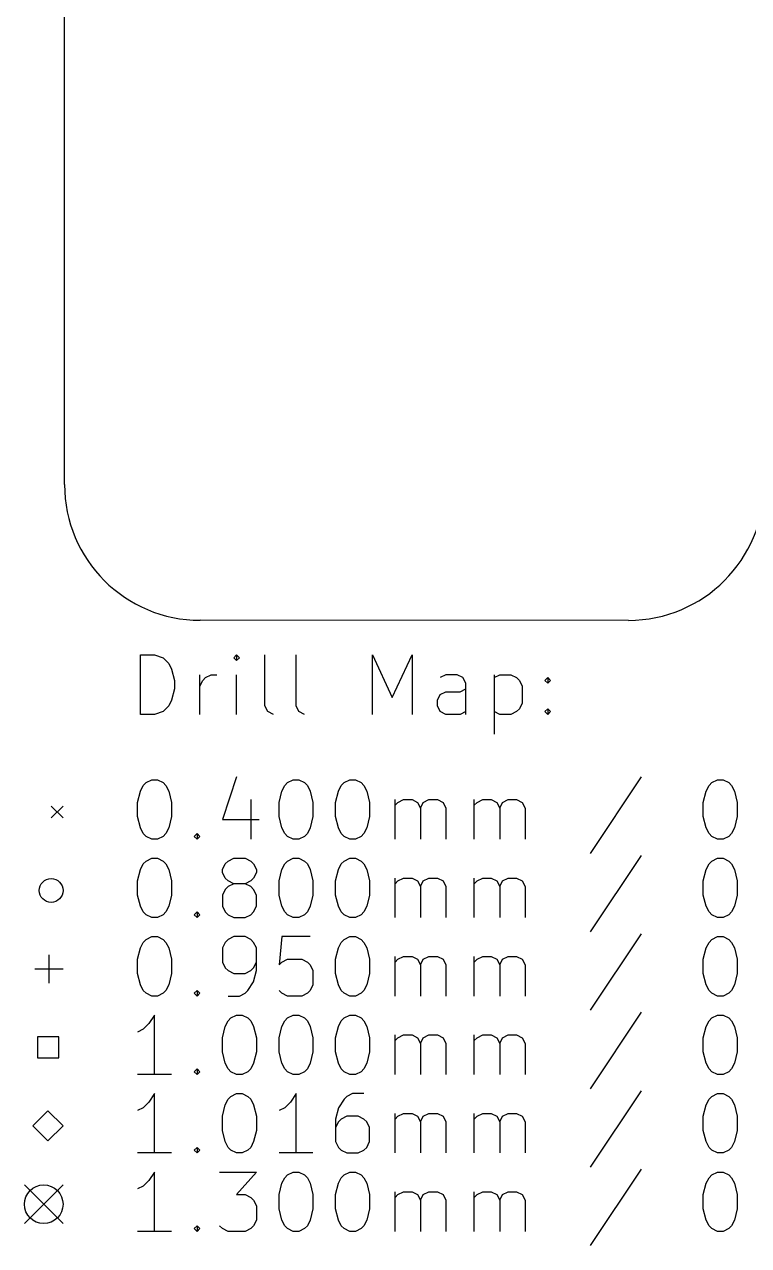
# Model space of a CAD drawing. Extents: x 101 to 200, y -172 to -22.
# Drawn here: x 101.38 to 125.76, y -172.01 to -130.91 of the extents above; entities that cross this region are included whole.
import ezdxf

# ---------------------------------------------------------------- set-up
doc = ezdxf.new("R2010")
doc.units = 0
doc.layers.add('BLACK', color=7, linetype='CONTINUOUS')

msp = doc.modelspace()

# ---------------------------------------------------------------- linework, layer by layer
at = {"layer": 'BLACK', "linetype": 'CONTINUOUS'}
for p, q in [((102.727, -146.395), (102.727, -27.015)), ((121.716, -150.968), (107.299, -150.967)), ((105.285, -154.133), (105.285, -152.133)), ((105.285, -152.133), (105.761, -152.133)), ((105.761, -152.133), (106.047, -152.228)), ((106.047, -152.228), (106.237, -152.419)), ((106.237, -152.419), (106.332, -152.609)), ((108.523, -152.133), (108.428, -152.228)), ((108.428, -152.228), (108.523, -152.324)), ((108.618, -152.228), (108.523, -152.133)), ((108.523, -152.133), (108.523, -152.324)), ((108.523, -152.324), (108.618, -152.228)), ((109.475, -153.847), (109.475, -152.133)), ((110.523, -153.847), (110.523, -152.133)), ((113.094, -154.133), (113.094, -152.133)), ((113.094, -152.133), (113.761, -153.562)), ((113.761, -153.562), (114.428, -152.133)), ((114.428, -152.133), (114.428, -154.133)), ((106.332, -152.609), (106.428, -152.99)), ((107.285, -154.133), (107.285, -152.8)), ((107.475, -152.895), (107.666, -152.8)), ((107.666, -152.8), (107.856, -152.8)), ((108.523, -154.133), (108.523, -152.8)), ((115.57, -152.8), (115.38, -152.895)), ((115.951, -152.8), (115.57, -152.8)), ((116.142, -152.895), (115.951, -152.8)), ((117.19, -152.8), (117.19, -154.8)), ((117.19, -152.895), (117.38, -152.8)), ((117.38, -152.8), (117.761, -152.8)), ((117.761, -152.8), (117.951, -152.895)), ((106.428, -153.276), (106.332, -153.657)), ((106.428, -152.99), (106.428, -153.276)), ((107.285, -153.181), (107.38, -152.99)), ((107.38, -152.99), (107.475, -152.895)), ((116.047, -153.371), (116.237, -153.276)), ((116.237, -153.085), (116.142, -152.895)), ((116.237, -154.133), (116.237, -153.085)), ((117.951, -152.895), (118.047, -152.99)), ((118.047, -152.99), (118.142, -153.181)), ((118.142, -153.181), (118.142, -153.752)), ((118.904, -152.99), (118.999, -152.895)), ((118.999, -153.085), (118.904, -152.99)), ((118.999, -152.895), (119.094, -152.99)), ((118.999, -152.895), (118.999, -153.085)), ((119.094, -152.99), (118.999, -153.085)), ((106.332, -153.657), (106.237, -153.847)), ((115.285, -153.657), (115.38, -153.466)), ((115.285, -153.847), (115.285, -153.657)), ((115.38, -153.466), (115.57, -153.371)), ((115.57, -153.371), (116.047, -153.371)), ((106.047, -154.038), (105.761, -154.133)), ((106.237, -153.847), (106.047, -154.038)), ((109.57, -154.038), (109.475, -153.847)), ((109.761, -154.133), (109.57, -154.038)), ((110.618, -154.038), (110.523, -153.847)), ((110.809, -154.133), (110.618, -154.038)), ((115.38, -154.038), (115.285, -153.847)), ((115.57, -154.133), (115.38, -154.038)), ((116.237, -154.038), (116.047, -154.133)), ((117.38, -154.133), (117.19, -154.038)), ((117.951, -154.038), (117.761, -154.133)), ((118.047, -153.943), (117.951, -154.038)), ((118.142, -153.752), (118.047, -153.943)), ((118.904, -154.038), (118.999, -153.943)), ((118.999, -154.133), (118.904, -154.038)), ((118.999, -153.943), (119.094, -154.038)), ((118.999, -153.943), (118.999, -154.133)), ((119.094, -154.038), (118.999, -154.133)), ((105.761, -154.133), (105.285, -154.133)), ((116.047, -154.133), (115.57, -154.133)), ((117.761, -154.133), (117.38, -154.133)), ((105.285, -156.714), (105.38, -156.524)), ((105.38, -156.524), (105.475, -156.428)), ((105.475, -156.428), (105.666, -156.333)), ((105.666, -156.333), (105.856, -156.333)), ((105.856, -156.333), (106.047, -156.428)), ((106.047, -156.428), (106.142, -156.524)), ((106.142, -156.524), (106.237, -156.714)), ((108.523, -156.238), (108.047, -157.666)), ((110.047, -156.714), (110.142, -156.524)), ((110.142, -156.524), (110.237, -156.428)), ((110.237, -156.428), (110.428, -156.333)), ((110.428, -156.333), (110.618, -156.333)), ((110.618, -156.333), (110.809, -156.428)), ((110.809, -156.428), (110.904, -156.524)), ((110.904, -156.524), (110.999, -156.714)), ((111.951, -156.714), (112.047, -156.524)), ((112.047, -156.524), (112.142, -156.428)), ((112.142, -156.428), (112.332, -156.333)), ((112.332, -156.333), (112.523, -156.333)), ((112.523, -156.333), (112.713, -156.428)), ((112.713, -156.428), (112.809, -156.524)), ((112.809, -156.524), (112.904, -156.714)), ((122.142, -156.238), (120.428, -158.809)), ((124.332, -156.714), (124.428, -156.524)), ((124.428, -156.524), (124.523, -156.428)), ((124.523, -156.428), (124.713, -156.333)), ((124.713, -156.333), (124.904, -156.333)), ((124.904, -156.333), (125.094, -156.428)), ((125.094, -156.428), (125.19, -156.524)), ((125.19, -156.524), (125.285, -156.714)), ((105.19, -157.095), (105.285, -156.714)), ((106.237, -156.714), (106.332, -157.095)), ((109.951, -157.095), (110.047, -156.714)), ((110.999, -156.714), (111.094, -157.095)), ((111.856, -157.095), (111.951, -156.714)), ((112.904, -156.714), (112.999, -157.095)), ((124.237, -157.095), (124.332, -156.714)), ((125.285, -156.714), (125.38, -157.095)), ((102.277, -157.218), (102.677, -157.618)), ((102.677, -157.218), (102.277, -157.618)), ((105.19, -157.571), (105.19, -157.095)), ((106.332, -157.095), (106.332, -157.571)), ((108.999, -157), (108.999, -158.333)), ((109.951, -157.571), (109.951, -157.095)), ((111.094, -157.095), (111.094, -157.571)), ((111.856, -157.571), (111.856, -157.095)), ((112.999, -157.095), (112.999, -157.571)), ((113.856, -158.333), (113.856, -157)), ((113.856, -157.19), (113.951, -157.095)), ((113.951, -157.095), (114.142, -157)), ((114.142, -157), (114.428, -157)), ((114.428, -157), (114.618, -157.095)), ((114.618, -157.095), (114.713, -157.285)), ((114.713, -157.285), (114.809, -157.095)), ((114.713, -157.285), (114.713, -158.333)), ((114.809, -157.095), (114.999, -157)), ((114.999, -157), (115.285, -157)), ((115.285, -157), (115.475, -157.095)), ((115.475, -157.095), (115.57, -157.285)), ((115.57, -157.285), (115.57, -158.333)), ((116.523, -158.333), (116.523, -157)), ((116.523, -157.19), (116.618, -157.095)), ((116.618, -157.095), (116.809, -157)), ((116.809, -157), (117.094, -157)), ((117.094, -157), (117.285, -157.095)), ((117.285, -157.095), (117.38, -157.285)), ((117.38, -157.285), (117.475, -157.095)), ((117.38, -157.285), (117.38, -158.333)), ((117.475, -157.095), (117.666, -157)), ((117.666, -157), (117.951, -157)), ((117.951, -157), (118.142, -157.095)), ((118.142, -157.095), (118.237, -157.285)), ((118.237, -157.285), (118.237, -158.333)), ((124.237, -157.571), (124.237, -157.095)), ((125.38, -157.095), (125.38, -157.571)), ((105.285, -157.952), (105.19, -157.571)), ((106.332, -157.571), (106.237, -157.952)), ((108.047, -157.666), (109.285, -157.666)), ((110.047, -157.952), (109.951, -157.571)), ((111.094, -157.571), (110.999, -157.952)), ((111.951, -157.952), (111.856, -157.571)), ((112.999, -157.571), (112.904, -157.952)), ((124.332, -157.952), (124.237, -157.571)), ((125.38, -157.571), (125.285, -157.952)), ((105.38, -158.143), (105.285, -157.952)), ((105.475, -158.238), (105.38, -158.143)), ((106.142, -158.143), (106.047, -158.238)), ((106.237, -157.952), (106.142, -158.143)), ((107.094, -158.238), (107.19, -158.143)), ((107.19, -158.143), (107.285, -158.238)), ((107.19, -158.143), (107.19, -158.333)), ((110.142, -158.143), (110.047, -157.952)), ((110.237, -158.238), (110.142, -158.143)), ((110.904, -158.143), (110.809, -158.238)), ((110.999, -157.952), (110.904, -158.143)), ((112.047, -158.143), (111.951, -157.952)), ((112.142, -158.238), (112.047, -158.143)), ((112.809, -158.143), (112.713, -158.238)), ((112.904, -157.952), (112.809, -158.143)), ((124.428, -158.143), (124.332, -157.952)), ((124.523, -158.238), (124.428, -158.143)), ((125.19, -158.143), (125.094, -158.238)), ((125.285, -157.952), (125.19, -158.143)), ((105.666, -158.333), (105.475, -158.238)), ((105.856, -158.333), (105.666, -158.333)), ((106.047, -158.238), (105.856, -158.333)), ((107.19, -158.333), (107.094, -158.238)), ((107.285, -158.238), (107.19, -158.333)), ((110.428, -158.333), (110.237, -158.238)), ((110.618, -158.333), (110.428, -158.333)), ((110.809, -158.238), (110.618, -158.333)), ((112.332, -158.333), (112.142, -158.238)), ((112.523, -158.333), (112.332, -158.333)), ((112.713, -158.238), (112.523, -158.333)), ((124.713, -158.333), (124.523, -158.238)), ((124.904, -158.333), (124.713, -158.333)), ((125.094, -158.238), (124.904, -158.333)), ((105.475, -159.068), (105.666, -158.973)), ((105.666, -158.973), (105.856, -158.973)), ((105.856, -158.973), (106.047, -159.068)), ((108.237, -159.068), (108.428, -158.973)), ((108.428, -158.973), (108.809, -158.973)), ((108.809, -158.973), (108.999, -159.068)), ((110.237, -159.068), (110.428, -158.973)), ((110.428, -158.973), (110.618, -158.973)), ((110.618, -158.973), (110.809, -159.068)), ((112.142, -159.068), (112.332, -158.973)), ((112.332, -158.973), (112.523, -158.973)), ((112.523, -158.973), (112.713, -159.068)), ((122.142, -158.878), (120.428, -161.449)), ((124.523, -159.068), (124.713, -158.973)), ((124.713, -158.973), (124.904, -158.973)), ((124.904, -158.973), (125.094, -159.068)), ((105.19, -159.735), (105.285, -159.354)), ((105.285, -159.354), (105.38, -159.164)), ((105.38, -159.164), (105.475, -159.068)), ((106.047, -159.068), (106.142, -159.164)), ((106.142, -159.164), (106.237, -159.354)), ((106.237, -159.354), (106.332, -159.735)), ((108.047, -159.354), (108.142, -159.164)), ((108.047, -159.449), (108.047, -159.354)), ((108.142, -159.64), (108.047, -159.449)), ((108.142, -159.164), (108.237, -159.068)), ((108.999, -159.068), (109.094, -159.164)), ((109.094, -159.164), (109.19, -159.354)), ((109.19, -159.449), (109.094, -159.64)), ((109.19, -159.354), (109.19, -159.449)), ((109.951, -159.735), (110.047, -159.354)), ((110.047, -159.354), (110.142, -159.164)), ((110.142, -159.164), (110.237, -159.068)), ((110.809, -159.068), (110.904, -159.164)), ((110.904, -159.164), (110.999, -159.354)), ((110.999, -159.354), (111.094, -159.735)), ((111.856, -159.735), (111.951, -159.354)), ((111.951, -159.354), (112.047, -159.164)), ((112.047, -159.164), (112.142, -159.068)), ((112.713, -159.068), (112.809, -159.164)), ((112.809, -159.164), (112.904, -159.354)), ((112.904, -159.354), (112.999, -159.735)), ((124.237, -159.735), (124.332, -159.354)), ((124.332, -159.354), (124.428, -159.164)), ((124.428, -159.164), (124.523, -159.068)), ((125.094, -159.068), (125.19, -159.164)), ((125.19, -159.164), (125.285, -159.354)), ((125.285, -159.354), (125.38, -159.735)), ((105.19, -160.211), (105.19, -159.735)), ((106.332, -159.735), (106.332, -160.211)), ((108.237, -159.735), (108.142, -159.64)), ((108.428, -159.83), (108.237, -159.735)), ((108.428, -159.83), (108.237, -159.925)), ((108.809, -159.83), (108.428, -159.83)), ((108.999, -159.735), (108.809, -159.83)), ((108.999, -159.925), (108.809, -159.83)), ((109.094, -159.64), (108.999, -159.735)), ((109.951, -160.211), (109.951, -159.735)), ((111.094, -159.735), (111.094, -160.211)), ((111.856, -160.211), (111.856, -159.735)), ((112.999, -159.735), (112.999, -160.211)), ((113.856, -160.973), (113.856, -159.64)), ((113.856, -159.83), (113.951, -159.735)), ((113.951, -159.735), (114.142, -159.64)), ((114.142, -159.64), (114.428, -159.64)), ((114.428, -159.64), (114.618, -159.735)), ((114.618, -159.735), (114.713, -159.925)), ((114.713, -159.925), (114.809, -159.735)), ((114.809, -159.735), (114.999, -159.64)), ((114.999, -159.64), (115.285, -159.64)), ((115.285, -159.64), (115.475, -159.735)), ((115.475, -159.735), (115.57, -159.925)), ((116.523, -160.973), (116.523, -159.64)), ((116.523, -159.83), (116.618, -159.735)), ((116.618, -159.735), (116.809, -159.64)), ((116.809, -159.64), (117.094, -159.64)), ((117.094, -159.64), (117.285, -159.735)), ((117.285, -159.735), (117.38, -159.925)), ((117.38, -159.925), (117.475, -159.735)), ((117.475, -159.735), (117.666, -159.64)), ((117.666, -159.64), (117.951, -159.64)), ((117.951, -159.64), (118.142, -159.735)), ((118.142, -159.735), (118.237, -159.925)), ((124.237, -160.211), (124.237, -159.735)), ((125.38, -159.735), (125.38, -160.211)), ((105.285, -160.592), (105.19, -160.211)), ((106.332, -160.211), (106.237, -160.592)), ((108.142, -160.021), (108.047, -160.211)), ((108.047, -160.211), (108.047, -160.592)), ((108.237, -159.925), (108.142, -160.021)), ((109.094, -160.021), (108.999, -159.925)), ((109.19, -160.211), (109.094, -160.021)), ((109.19, -160.592), (109.19, -160.211)), ((110.047, -160.592), (109.951, -160.211)), ((111.094, -160.211), (110.999, -160.592)), ((111.951, -160.592), (111.856, -160.211)), ((112.999, -160.211), (112.904, -160.592)), ((114.713, -159.925), (114.713, -160.973)), ((115.57, -159.925), (115.57, -160.973)), ((117.38, -159.925), (117.38, -160.973)), ((118.237, -159.925), (118.237, -160.973)), ((124.332, -160.592), (124.237, -160.211)), ((125.38, -160.211), (125.285, -160.592)), ((105.38, -160.783), (105.285, -160.592)), ((106.237, -160.592), (106.142, -160.783)), ((108.047, -160.592), (108.142, -160.783)), ((109.094, -160.783), (109.19, -160.592)), ((110.142, -160.783), (110.047, -160.592)), ((110.999, -160.592), (110.904, -160.783)), ((112.047, -160.783), (111.951, -160.592)), ((112.904, -160.592), (112.809, -160.783)), ((124.428, -160.783), (124.332, -160.592)), ((125.285, -160.592), (125.19, -160.783)), ((105.475, -160.878), (105.38, -160.783)), ((105.666, -160.973), (105.475, -160.878)), ((105.856, -160.973), (105.666, -160.973)), ((106.047, -160.878), (105.856, -160.973)), ((106.142, -160.783), (106.047, -160.878)), ((107.094, -160.878), (107.19, -160.783)), ((107.19, -160.973), (107.094, -160.878)), ((107.19, -160.783), (107.285, -160.878)), ((107.19, -160.783), (107.19, -160.973)), ((107.285, -160.878), (107.19, -160.973)), ((108.142, -160.783), (108.237, -160.878)), ((108.237, -160.878), (108.428, -160.973)), ((108.428, -160.973), (108.809, -160.973)), ((108.809, -160.973), (108.999, -160.878)), ((108.999, -160.878), (109.094, -160.783)), ((110.237, -160.878), (110.142, -160.783)), ((110.428, -160.973), (110.237, -160.878)), ((110.618, -160.973), (110.428, -160.973)), ((110.809, -160.878), (110.618, -160.973)), ((110.904, -160.783), (110.809, -160.878)), ((112.142, -160.878), (112.047, -160.783)), ((112.332, -160.973), (112.142, -160.878)), ((112.523, -160.973), (112.332, -160.973)), ((112.713, -160.878), (112.523, -160.973)), ((112.809, -160.783), (112.713, -160.878)), ((124.523, -160.878), (124.428, -160.783)), ((124.713, -160.973), (124.523, -160.878)), ((124.904, -160.973), (124.713, -160.973)), ((125.094, -160.878), (124.904, -160.973)), ((125.19, -160.783), (125.094, -160.878)), ((105.285, -161.994), (105.38, -161.804)), ((105.38, -161.804), (105.475, -161.708)), ((105.475, -161.708), (105.666, -161.613)), ((105.666, -161.613), (105.856, -161.613)), ((105.856, -161.613), (106.047, -161.708)), ((106.047, -161.708), (106.142, -161.804)), ((106.142, -161.804), (106.237, -161.994)), ((108.142, -161.804), (108.047, -161.994)), ((108.237, -161.708), (108.142, -161.804)), ((108.428, -161.613), (108.237, -161.708)), ((108.809, -161.613), (108.428, -161.613)), ((108.999, -161.708), (108.809, -161.613)), ((109.094, -161.804), (108.999, -161.708)), ((109.19, -161.994), (109.094, -161.804)), ((110.047, -161.613), (109.951, -162.565)), ((110.999, -161.613), (110.047, -161.613)), ((111.951, -161.994), (112.047, -161.804)), ((112.047, -161.804), (112.142, -161.708)), ((112.142, -161.708), (112.332, -161.613)), ((112.332, -161.613), (112.523, -161.613)), ((112.523, -161.613), (112.713, -161.708)), ((112.713, -161.708), (112.809, -161.804)), ((112.809, -161.804), (112.904, -161.994)), ((122.142, -161.518), (120.428, -164.089)), ((124.332, -161.994), (124.428, -161.804)), ((124.428, -161.804), (124.523, -161.708)), ((124.523, -161.708), (124.713, -161.613)), ((124.713, -161.613), (124.904, -161.613)), ((124.904, -161.613), (125.094, -161.708)), ((125.094, -161.708), (125.19, -161.804)), ((125.19, -161.804), (125.285, -161.994)), ((102.202, -162.223), (102.202, -163.173)), ((105.19, -162.375), (105.285, -161.994)), ((106.237, -161.994), (106.332, -162.375)), ((108.047, -161.994), (108.047, -162.47)), ((109.19, -162.756), (109.19, -161.994)), ((111.856, -162.375), (111.951, -161.994)), ((112.904, -161.994), (112.999, -162.375)), ((113.856, -163.613), (113.856, -162.28)), ((113.951, -162.375), (114.142, -162.28)), ((114.142, -162.28), (114.428, -162.28)), ((114.428, -162.28), (114.618, -162.375)), ((114.809, -162.375), (114.999, -162.28)), ((114.999, -162.28), (115.285, -162.28)), ((115.285, -162.28), (115.475, -162.375)), ((116.523, -163.613), (116.523, -162.28)), ((116.618, -162.375), (116.809, -162.28)), ((116.809, -162.28), (117.094, -162.28)), ((117.094, -162.28), (117.285, -162.375)), ((117.475, -162.375), (117.666, -162.28)), ((117.666, -162.28), (117.951, -162.28)), ((117.951, -162.28), (118.142, -162.375)), ((124.237, -162.375), (124.332, -161.994)), ((125.285, -161.994), (125.38, -162.375)), ((101.727, -162.698), (102.677, -162.698)), ((105.19, -162.851), (105.19, -162.375)), ((106.332, -162.375), (106.332, -162.851)), ((108.047, -162.47), (108.142, -162.661)), ((108.142, -162.661), (108.237, -162.756)), ((108.999, -162.756), (109.094, -162.661)), ((109.094, -162.661), (109.19, -162.47)), ((109.951, -162.565), (110.047, -162.47)), ((110.047, -162.47), (110.237, -162.375)), ((110.237, -162.375), (110.713, -162.375)), ((110.713, -162.375), (110.904, -162.47)), ((110.904, -162.47), (110.999, -162.565)), ((110.999, -162.565), (111.094, -162.756)), ((111.856, -162.851), (111.856, -162.375)), ((112.999, -162.375), (112.999, -162.851)), ((113.856, -162.47), (113.951, -162.375)), ((114.618, -162.375), (114.713, -162.565)), ((114.713, -162.565), (114.809, -162.375)), ((114.713, -162.565), (114.713, -163.613)), ((115.475, -162.375), (115.57, -162.565)), ((115.57, -162.565), (115.57, -163.613)), ((116.523, -162.47), (116.618, -162.375)), ((117.285, -162.375), (117.38, -162.565)), ((117.38, -162.565), (117.475, -162.375)), ((117.38, -162.565), (117.38, -163.613)), ((118.142, -162.375), (118.237, -162.565)), ((118.237, -162.565), (118.237, -163.613)), ((124.237, -162.851), (124.237, -162.375)), ((125.38, -162.375), (125.38, -162.851)), ((105.285, -163.232), (105.19, -162.851)), ((106.332, -162.851), (106.237, -163.232)), ((108.237, -162.756), (108.428, -162.851)), ((108.428, -162.851), (108.809, -162.851)), ((108.809, -162.851), (108.999, -162.756)), ((108.904, -163.423), (109.094, -163.137)), ((109.094, -163.137), (109.19, -162.756)), ((111.094, -162.756), (111.094, -163.232)), ((111.951, -163.232), (111.856, -162.851)), ((112.999, -162.851), (112.904, -163.232)), ((124.332, -163.232), (124.237, -162.851)), ((125.38, -162.851), (125.285, -163.232)), ((105.38, -163.423), (105.285, -163.232)), ((105.475, -163.518), (105.38, -163.423)), ((105.666, -163.613), (105.475, -163.518)), ((106.047, -163.518), (105.856, -163.613)), ((106.142, -163.423), (106.047, -163.518)), ((106.237, -163.232), (106.142, -163.423)), ((107.094, -163.518), (107.19, -163.423)), ((107.19, -163.613), (107.094, -163.518)), ((107.19, -163.423), (107.285, -163.518)), ((107.19, -163.423), (107.19, -163.613)), ((107.285, -163.518), (107.19, -163.613)), ((108.618, -163.613), (108.809, -163.518)), ((108.809, -163.518), (108.904, -163.423)), ((110.047, -163.518), (109.951, -163.423)), ((110.237, -163.613), (110.047, -163.518)), ((110.904, -163.518), (110.713, -163.613)), ((110.999, -163.423), (110.904, -163.518)), ((111.094, -163.232), (110.999, -163.423)), ((112.047, -163.423), (111.951, -163.232)), ((112.142, -163.518), (112.047, -163.423)), ((112.332, -163.613), (112.142, -163.518)), ((112.713, -163.518), (112.523, -163.613)), ((112.809, -163.423), (112.713, -163.518)), ((112.904, -163.232), (112.809, -163.423)), ((124.428, -163.423), (124.332, -163.232)), ((124.523, -163.518), (124.428, -163.423)), ((124.713, -163.613), (124.523, -163.518)), ((125.094, -163.518), (124.904, -163.613)), ((125.19, -163.423), (125.094, -163.518)), ((125.285, -163.232), (125.19, -163.423)), ((105.856, -163.613), (105.666, -163.613)), ((108.237, -163.613), (108.618, -163.613)), ((110.713, -163.613), (110.237, -163.613)), ((112.523, -163.613), (112.332, -163.613)), ((124.904, -163.613), (124.713, -163.613)), ((105.761, -164.253), (105.57, -164.539)), ((105.761, -166.253), (105.761, -164.253)), ((108.237, -164.444), (108.332, -164.348)), ((108.332, -164.348), (108.523, -164.253)), ((108.523, -164.253), (108.713, -164.253)), ((108.713, -164.253), (108.904, -164.348)), ((108.904, -164.348), (108.999, -164.444)), ((110.142, -164.444), (110.237, -164.348)), ((110.237, -164.348), (110.428, -164.253)), ((110.428, -164.253), (110.618, -164.253)), ((110.618, -164.253), (110.809, -164.348)), ((110.809, -164.348), (110.904, -164.444)), ((112.047, -164.444), (112.142, -164.348)), ((112.142, -164.348), (112.332, -164.253)), ((112.332, -164.253), (112.523, -164.253)), ((112.523, -164.253), (112.713, -164.348)), ((112.713, -164.348), (112.809, -164.444)), ((122.142, -164.158), (120.428, -166.729)), ((124.428, -164.444), (124.523, -164.348)), ((124.523, -164.348), (124.713, -164.253)), ((124.713, -164.253), (124.904, -164.253)), ((124.904, -164.253), (125.094, -164.348)), ((125.094, -164.348), (125.19, -164.444)), ((105.38, -164.729), (105.19, -164.825)), ((105.57, -164.539), (105.38, -164.729)), ((108.047, -165.015), (108.142, -164.634)), ((108.142, -164.634), (108.237, -164.444)), ((108.999, -164.444), (109.094, -164.634)), ((109.094, -164.634), (109.19, -165.015)), ((109.951, -165.015), (110.047, -164.634)), ((110.047, -164.634), (110.142, -164.444)), ((110.904, -164.444), (110.999, -164.634)), ((110.999, -164.634), (111.094, -165.015)), ((111.856, -165.015), (111.951, -164.634)), ((111.951, -164.634), (112.047, -164.444)), ((112.809, -164.444), (112.904, -164.634)), ((112.904, -164.634), (112.999, -165.015)), ((124.237, -165.015), (124.332, -164.634)), ((124.332, -164.634), (124.428, -164.444)), ((125.19, -164.444), (125.285, -164.634)), ((125.285, -164.634), (125.38, -165.015)), ((102.531, -164.985), (101.823, -164.985)), ((101.823, -164.985), (101.823, -165.692)), ((102.531, -165.692), (102.531, -164.985)), ((108.047, -165.491), (108.047, -165.015)), ((109.19, -165.015), (109.19, -165.491)), ((109.951, -165.491), (109.951, -165.015)), ((111.094, -165.015), (111.094, -165.491)), ((111.856, -165.491), (111.856, -165.015)), ((112.999, -165.015), (112.999, -165.491)), ((113.856, -166.253), (113.856, -164.92)), ((113.856, -165.11), (113.951, -165.015)), ((113.951, -165.015), (114.142, -164.92)), ((114.142, -164.92), (114.428, -164.92)), ((114.428, -164.92), (114.618, -165.015)), ((114.618, -165.015), (114.713, -165.205)), ((114.713, -165.205), (114.809, -165.015)), ((114.809, -165.015), (114.999, -164.92)), ((114.999, -164.92), (115.285, -164.92)), ((115.285, -164.92), (115.475, -165.015)), ((115.475, -165.015), (115.57, -165.205)), ((116.523, -166.253), (116.523, -164.92)), ((116.523, -165.11), (116.618, -165.015)), ((116.618, -165.015), (116.809, -164.92)), ((116.809, -164.92), (117.094, -164.92)), ((117.094, -164.92), (117.285, -165.015)), ((117.285, -165.015), (117.38, -165.205)), ((117.38, -165.205), (117.475, -165.015)), ((117.475, -165.015), (117.666, -164.92)), ((117.666, -164.92), (117.951, -164.92)), ((117.951, -164.92), (118.142, -165.015)), ((118.142, -165.015), (118.237, -165.205)), ((124.237, -165.491), (124.237, -165.015)), ((125.38, -165.015), (125.38, -165.491)), ((108.142, -165.872), (108.047, -165.491)), ((109.19, -165.491), (109.094, -165.872)), ((110.047, -165.872), (109.951, -165.491)), ((111.094, -165.491), (110.999, -165.872)), ((111.951, -165.872), (111.856, -165.491)), ((112.999, -165.491), (112.904, -165.872)), ((114.713, -165.205), (114.713, -166.253)), ((115.57, -165.205), (115.57, -166.253)), ((117.38, -165.205), (117.38, -166.253)), ((118.237, -165.205), (118.237, -166.253)), ((124.332, -165.872), (124.237, -165.491)), ((125.38, -165.491), (125.285, -165.872)), ((101.823, -165.692), (102.531, -165.692)), ((108.237, -166.063), (108.142, -165.872)), ((109.094, -165.872), (108.999, -166.063)), ((110.142, -166.063), (110.047, -165.872)), ((110.999, -165.872), (110.904, -166.063)), ((112.047, -166.063), (111.951, -165.872)), ((112.904, -165.872), (112.809, -166.063)), ((124.428, -166.063), (124.332, -165.872)), ((125.285, -165.872), (125.19, -166.063)), ((106.332, -166.253), (105.19, -166.253)), ((107.094, -166.158), (107.19, -166.063)), ((107.19, -166.253), (107.094, -166.158)), ((107.19, -166.063), (107.285, -166.158)), ((107.19, -166.063), (107.19, -166.253)), ((107.285, -166.158), (107.19, -166.253)), ((108.332, -166.158), (108.237, -166.063)), ((108.523, -166.253), (108.332, -166.158)), ((108.713, -166.253), (108.523, -166.253)), ((108.904, -166.158), (108.713, -166.253)), ((108.999, -166.063), (108.904, -166.158)), ((110.237, -166.158), (110.142, -166.063)), ((110.428, -166.253), (110.237, -166.158)), ((110.618, -166.253), (110.428, -166.253)), ((110.809, -166.158), (110.618, -166.253)), ((110.904, -166.063), (110.809, -166.158)), ((112.142, -166.158), (112.047, -166.063)), ((112.332, -166.253), (112.142, -166.158)), ((112.523, -166.253), (112.332, -166.253)), ((112.713, -166.158), (112.523, -166.253)), ((112.809, -166.063), (112.713, -166.158)), ((124.523, -166.158), (124.428, -166.063)), ((124.713, -166.253), (124.523, -166.158)), ((124.904, -166.253), (124.713, -166.253)), ((125.094, -166.158), (124.904, -166.253)), ((125.19, -166.063), (125.094, -166.158)), ((122.142, -166.798), (120.428, -169.369)), ((105.57, -167.179), (105.38, -167.369)), ((105.761, -166.893), (105.57, -167.179)), ((105.761, -168.893), (105.761, -166.893)), ((108.142, -167.274), (108.237, -167.084)), ((108.237, -167.084), (108.332, -166.988)), ((108.332, -166.988), (108.523, -166.893)), ((108.523, -166.893), (108.713, -166.893)), ((108.713, -166.893), (108.904, -166.988)), ((108.904, -166.988), (108.999, -167.084)), ((108.999, -167.084), (109.094, -167.274)), ((110.332, -167.179), (110.142, -167.369)), ((110.523, -166.893), (110.332, -167.179)), ((110.523, -168.893), (110.523, -166.893)), ((112.142, -167.084), (111.951, -167.369)), ((112.237, -166.988), (112.142, -167.084)), ((112.428, -166.893), (112.237, -166.988)), ((112.809, -166.893), (112.428, -166.893)), ((124.332, -167.274), (124.428, -167.084)), ((124.428, -167.084), (124.523, -166.988)), ((124.523, -166.988), (124.713, -166.893)), ((124.713, -166.893), (124.904, -166.893)), ((124.904, -166.893), (125.094, -166.988)), ((125.094, -166.988), (125.19, -167.084)), ((125.19, -167.084), (125.285, -167.274)), ((102.169, -167.47), (101.661, -167.978)), ((102.677, -167.978), (102.169, -167.47)), ((105.38, -167.369), (105.19, -167.465)), ((108.047, -167.655), (108.142, -167.274)), ((108.047, -168.131), (108.047, -167.655)), ((109.094, -167.274), (109.19, -167.655)), ((109.19, -167.655), (109.19, -168.131)), ((110.142, -167.369), (109.951, -167.465)), ((111.951, -167.369), (111.856, -167.75)), ((112.237, -167.655), (112.047, -167.75)), ((112.618, -167.655), (112.237, -167.655)), ((112.809, -167.75), (112.618, -167.655)), ((113.856, -168.893), (113.856, -167.56)), ((113.856, -167.75), (113.951, -167.655)), ((113.951, -167.655), (114.142, -167.56)), ((114.142, -167.56), (114.428, -167.56)), ((114.428, -167.56), (114.618, -167.655)), ((114.618, -167.655), (114.713, -167.845)), ((114.713, -167.845), (114.809, -167.655)), ((114.809, -167.655), (114.999, -167.56)), ((114.999, -167.56), (115.285, -167.56)), ((115.285, -167.56), (115.475, -167.655)), ((115.475, -167.655), (115.57, -167.845)), ((116.523, -168.893), (116.523, -167.56)), ((116.523, -167.75), (116.618, -167.655)), ((116.618, -167.655), (116.809, -167.56)), ((116.809, -167.56), (117.094, -167.56)), ((117.094, -167.56), (117.285, -167.655)), ((117.285, -167.655), (117.38, -167.845)), ((117.38, -167.845), (117.475, -167.655)), ((117.475, -167.655), (117.666, -167.56)), ((117.666, -167.56), (117.951, -167.56)), ((117.951, -167.56), (118.142, -167.655)), ((118.142, -167.655), (118.237, -167.845)), ((124.237, -167.655), (124.332, -167.274)), ((124.237, -168.131), (124.237, -167.655)), ((125.285, -167.274), (125.38, -167.655)), ((125.38, -167.655), (125.38, -168.131)), ((101.661, -167.978), (102.169, -168.486)), ((102.169, -168.486), (102.677, -167.978)), ((111.856, -167.75), (111.856, -168.512)), ((111.951, -167.845), (111.856, -168.036)), ((112.047, -167.75), (111.951, -167.845)), ((112.904, -167.845), (112.809, -167.75)), ((112.999, -168.036), (112.904, -167.845)), ((112.999, -168.512), (112.999, -168.036)), ((114.713, -167.845), (114.713, -168.893)), ((115.57, -167.845), (115.57, -168.893)), ((117.38, -167.845), (117.38, -168.893)), ((118.237, -167.845), (118.237, -168.893)), ((108.142, -168.512), (108.047, -168.131)), ((109.19, -168.131), (109.094, -168.512)), ((124.332, -168.512), (124.237, -168.131)), ((125.38, -168.131), (125.285, -168.512)), ((106.332, -168.893), (105.19, -168.893)), ((107.094, -168.798), (107.19, -168.703)), ((107.19, -168.893), (107.094, -168.798)), ((107.19, -168.703), (107.285, -168.798)), ((107.19, -168.703), (107.19, -168.893)), ((107.285, -168.798), (107.19, -168.893)), ((108.237, -168.703), (108.142, -168.512)), ((108.332, -168.798), (108.237, -168.703)), ((108.523, -168.893), (108.332, -168.798)), ((108.713, -168.893), (108.523, -168.893)), ((108.904, -168.798), (108.713, -168.893)), ((108.999, -168.703), (108.904, -168.798)), ((109.094, -168.512), (108.999, -168.703)), ((111.094, -168.893), (109.951, -168.893)), ((111.856, -168.512), (111.951, -168.703)), ((111.951, -168.703), (112.047, -168.798)), ((112.047, -168.798), (112.237, -168.893)), ((112.237, -168.893), (112.618, -168.893)), ((112.618, -168.893), (112.809, -168.798)), ((112.809, -168.798), (112.904, -168.703)), ((112.904, -168.703), (112.999, -168.512)), ((124.428, -168.703), (124.332, -168.512)), ((124.523, -168.798), (124.428, -168.703)), ((124.713, -168.893), (124.523, -168.798)), ((124.904, -168.893), (124.713, -168.893)), ((125.094, -168.798), (124.904, -168.893)), ((125.19, -168.703), (125.094, -168.798)), ((125.285, -168.512), (125.19, -168.703)), ((105.761, -169.533), (105.57, -169.819)), ((105.761, -171.533), (105.761, -169.533)), ((107.951, -169.533), (109.19, -169.533)), ((109.19, -169.533), (108.523, -170.295)), ((110.047, -169.914), (110.142, -169.724)), ((110.142, -169.724), (110.237, -169.628)), ((110.237, -169.628), (110.428, -169.533)), ((110.428, -169.533), (110.618, -169.533)), ((110.618, -169.533), (110.809, -169.628)), ((110.809, -169.628), (110.904, -169.724)), ((110.904, -169.724), (110.999, -169.914)), ((111.951, -169.914), (112.047, -169.724)), ((112.047, -169.724), (112.142, -169.628)), ((112.142, -169.628), (112.332, -169.533)), ((112.332, -169.533), (112.523, -169.533)), ((112.523, -169.533), (112.713, -169.628)), ((112.713, -169.628), (112.809, -169.724)), ((112.809, -169.724), (112.904, -169.914)), ((122.142, -169.438), (120.428, -172.009)), ((124.332, -169.914), (124.428, -169.724)), ((124.428, -169.724), (124.523, -169.628)), ((124.523, -169.628), (124.713, -169.533)), ((124.713, -169.533), (124.904, -169.533)), ((124.904, -169.533), (125.094, -169.628)), ((125.094, -169.628), (125.19, -169.724)), ((125.19, -169.724), (125.285, -169.914)), ((101.377, -169.968), (102.677, -171.268)), ((102.677, -169.968), (101.377, -171.268)), ((105.38, -170.009), (105.19, -170.105)), ((105.57, -169.819), (105.38, -170.009)), ((109.951, -170.295), (110.047, -169.914)), ((110.999, -169.914), (111.094, -170.295)), ((111.856, -170.295), (111.951, -169.914)), ((112.904, -169.914), (112.999, -170.295)), ((124.237, -170.295), (124.332, -169.914)), ((125.285, -169.914), (125.38, -170.295)), ((108.523, -170.295), (108.809, -170.295)), ((108.809, -170.295), (108.999, -170.39)), ((108.999, -170.39), (109.094, -170.485)), ((109.094, -170.485), (109.19, -170.676)), ((109.951, -170.771), (109.951, -170.295)), ((111.094, -170.295), (111.094, -170.771)), ((111.856, -170.771), (111.856, -170.295)), ((112.999, -170.295), (112.999, -170.771)), ((113.856, -171.533), (113.856, -170.2)), ((113.856, -170.39), (113.951, -170.295)), ((113.951, -170.295), (114.142, -170.2)), ((114.142, -170.2), (114.428, -170.2)), ((114.428, -170.2), (114.618, -170.295)), ((114.618, -170.295), (114.713, -170.485)), ((114.713, -170.485), (114.809, -170.295)), ((114.713, -170.485), (114.713, -171.533)), ((114.809, -170.295), (114.999, -170.2)), ((114.999, -170.2), (115.285, -170.2)), ((115.285, -170.2), (115.475, -170.295)), ((115.475, -170.295), (115.57, -170.485)), ((115.57, -170.485), (115.57, -171.533)), ((116.523, -171.533), (116.523, -170.2)), ((116.523, -170.39), (116.618, -170.295)), ((116.618, -170.295), (116.809, -170.2)), ((116.809, -170.2), (117.094, -170.2)), ((117.094, -170.2), (117.285, -170.295)), ((117.285, -170.295), (117.38, -170.485)), ((117.38, -170.485), (117.475, -170.295)), ((117.38, -170.485), (117.38, -171.533)), ((117.475, -170.295), (117.666, -170.2)), ((117.666, -170.2), (117.951, -170.2)), ((117.951, -170.2), (118.142, -170.295)), ((118.142, -170.295), (118.237, -170.485)), ((118.237, -170.485), (118.237, -171.533)), ((124.237, -170.771), (124.237, -170.295)), ((125.38, -170.295), (125.38, -170.771)), ((109.19, -170.676), (109.19, -171.152)), ((110.047, -171.152), (109.951, -170.771)), ((111.094, -170.771), (110.999, -171.152)), ((111.951, -171.152), (111.856, -170.771)), ((112.999, -170.771), (112.904, -171.152)), ((124.332, -171.152), (124.237, -170.771)), ((125.38, -170.771), (125.285, -171.152)), ((107.094, -171.438), (107.19, -171.343)), ((107.19, -171.343), (107.285, -171.438)), ((107.19, -171.343), (107.19, -171.533)), ((108.047, -171.438), (107.951, -171.343)), ((109.094, -171.343), (108.999, -171.438)), ((109.19, -171.152), (109.094, -171.343)), ((110.142, -171.343), (110.047, -171.152)), ((110.237, -171.438), (110.142, -171.343)), ((110.904, -171.343), (110.809, -171.438)), ((110.999, -171.152), (110.904, -171.343)), ((112.047, -171.343), (111.951, -171.152)), ((112.142, -171.438), (112.047, -171.343)), ((112.809, -171.343), (112.713, -171.438)), ((112.904, -171.152), (112.809, -171.343)), ((124.428, -171.343), (124.332, -171.152)), ((124.523, -171.438), (124.428, -171.343)), ((125.19, -171.343), (125.094, -171.438)), ((125.285, -171.152), (125.19, -171.343)), ((106.332, -171.533), (105.19, -171.533)), ((107.19, -171.533), (107.094, -171.438)), ((107.285, -171.438), (107.19, -171.533)), ((108.237, -171.533), (108.047, -171.438)), ((108.809, -171.533), (108.237, -171.533)), ((108.999, -171.438), (108.809, -171.533)), ((110.428, -171.533), (110.237, -171.438)), ((110.618, -171.533), (110.428, -171.533)), ((110.809, -171.438), (110.618, -171.533)), ((112.332, -171.533), (112.142, -171.438)), ((112.523, -171.533), (112.332, -171.533)), ((112.713, -171.438), (112.523, -171.533)), ((124.713, -171.533), (124.523, -171.438)), ((124.904, -171.533), (124.713, -171.533)), ((125.094, -171.438), (124.904, -171.533))]:
    msp.add_line(p, q, dxfattribs=at)
at = {"layer": 'BLACK'}
for centre, radius in [((102.277, -160.058), 0.4), ((102.027, -170.618), 0.65)]:
    msp.add_circle(centre, radius, dxfattribs=at)
for centre, start, end in [((107.299, -146.395), -180, -90), ((121.716, -146.396), -89.9999, 0)]:
    msp.add_arc(centre, 4.572, start, end, dxfattribs=at)

doc.saveas('drawing.dxf')
